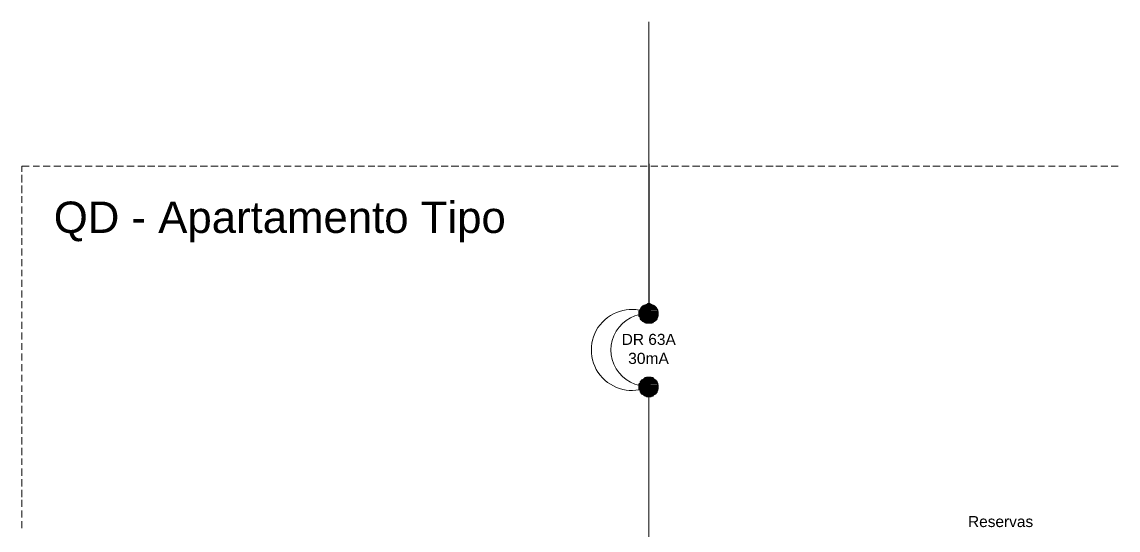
# Model space of a CAD drawing. Header units: millimetres. Extents: x -5 to 184, y -24 to 24.
# Drawn here: x 79.62 to 87.47, y -7 to -3.36 of the extents above; entities that cross this region are included whole.
import ezdxf

# ---------------------------------------------------------------- set-up
doc = ezdxf.new("R2010")
doc.units = ezdxf.units.MM
doc.layers.get('0').update_dxf_attribs({"lineweight": 30})
doc.styles.add('Arial0', font='arial.ttf', dxfattribs={"height": 3.14658})

msp = doc.modelspace()

# ---------------------------------------------------------------- hatches: boundary and pattern name
at = {"true_color": 0x000007}
h = msp.add_hatch(color=7, dxfattribs=at)
h.paths.add_polyline_path([(84.1723, -5.4175), (84.0532, -5.4175), (84.1756, -5.4208)])
h.paths.add_polyline_path([(84.0532, -5.4175), (84.1756, -5.4208), (84.0499, -5.4208)])
h = msp.add_hatch(color=7, dxfattribs=at)
h.paths.add_polyline_path([(84.1657, -5.4043), (84.0565, -5.4043), (84.1723, -5.4142)])
h.paths.add_polyline_path([(84.0565, -5.4043), (84.1723, -5.4142), (84.0532, -5.4142)])
h = msp.add_hatch(color=7, dxfattribs=at)
h.paths.add_polyline_path([(84.1723, -5.4142), (84.0532, -5.4142), (84.1723, -5.4175)])
h.paths.add_polyline_path([(84.0532, -5.4142), (84.1723, -5.4175), (84.0532, -5.4175)])
h = msp.add_hatch(color=7, dxfattribs=at)
h.paths.add_polyline_path([(84.1624, -5.401), (84.0598, -5.401), (84.1657, -5.4043)])
h.paths.add_polyline_path([(84.0598, -5.401), (84.1657, -5.4043), (84.0565, -5.4043)])
h = msp.add_hatch(color=7, dxfattribs=at)
h.paths.add_polyline_path([(84.1557, -5.3944), (84.0664, -5.3944), (84.1624, -5.401)])
h.paths.add_polyline_path([(84.0664, -5.3944), (84.1624, -5.401), (84.0598, -5.401)])
h = msp.add_hatch(color=7, dxfattribs=at)
h.paths.add_polyline_path([(84.1491, -5.391), (84.073, -5.391), (84.1557, -5.3944)])
h.paths.add_polyline_path([(84.073, -5.391), (84.1557, -5.3944), (84.0664, -5.3944)])
h = msp.add_hatch(color=7, dxfattribs=at)
h.paths.add_polyline_path([(84.1458, -5.3877), (84.0764, -5.3877), (84.1491, -5.391)])
h.paths.add_polyline_path([(84.0764, -5.3877), (84.1491, -5.391), (84.073, -5.391)])
h = msp.add_hatch(color=7, dxfattribs=at)
h.paths.add_polyline_path([(84.1326, -5.3844), (84.0896, -5.3844), (84.1425, -5.3877)])
h.paths.add_polyline_path([(84.0896, -5.3844), (84.1425, -5.3877), (84.083, -5.3877)])
h = msp.add_hatch(color=7, dxfattribs=at)
h.paths.add_polyline_path([(84.1194, -5.3778), (84.1028, -5.3778), (84.1293, -5.3844)])
h.paths.add_polyline_path([(84.1028, -5.3778), (84.1293, -5.3844), (84.0962, -5.3844)])
h = msp.add_hatch(color=7, dxfattribs=at)
h.paths.add_polyline_path([(84.1756, -5.4208), (84.0499, -5.4208), (84.1756, -5.4307)])
h.paths.add_polyline_path([(84.0499, -5.4208), (84.1756, -5.4307), (84.0433, -5.4307)])
h = msp.add_hatch(color=7, dxfattribs=at)
h.paths.add_polyline_path([(84.1756, -5.4307), (84.0433, -5.4307), (84.1789, -5.434)])
h.paths.add_polyline_path([(84.0433, -5.4307), (84.1789, -5.434), (84.0433, -5.434)])
h = msp.add_hatch(color=7, dxfattribs=at)
h.paths.add_polyline_path([(84.1789, -5.434), (84.0433, -5.434), (84.1789, -5.444)])
h.paths.add_polyline_path([(84.0433, -5.434), (84.1789, -5.444), (84.0433, -5.444)])
h = msp.add_hatch(color=7, dxfattribs=at)
h.paths.add_polyline_path([(84.1789, -5.444), (84.0433, -5.444), (84.1789, -5.4473)])
h.paths.add_polyline_path([(84.0433, -5.444), (84.1789, -5.4473), (84.0433, -5.4473)])
h = msp.add_hatch(color=7, dxfattribs=at)
h.paths.add_polyline_path([(84.1789, -5.4473), (84.0433, -5.4473), (84.1789, -5.4539)])
h.paths.add_polyline_path([(84.0433, -5.4473), (84.1789, -5.4539), (84.0433, -5.4539)])
h = msp.add_hatch(color=7, dxfattribs=at)
h.paths.add_polyline_path([(84.1789, -5.4539), (84.0433, -5.4539), (84.1789, -5.4605)])
h.paths.add_polyline_path([(84.0433, -5.4539), (84.1789, -5.4605), (84.0433, -5.4605)])
h = msp.add_hatch(color=7, dxfattribs=at)
h.paths.add_polyline_path([(84.1789, -5.4605), (84.0433, -5.4605), (84.1756, -5.4671)])
h.paths.add_polyline_path([(84.0433, -5.4605), (84.1756, -5.4671), (84.0433, -5.4671)])
h = msp.add_hatch(color=7, dxfattribs=at)
h.paths.add_polyline_path([(84.1756, -5.4671), (84.0433, -5.4671), (84.1756, -5.4704)])
h.paths.add_polyline_path([(84.0433, -5.4671), (84.1756, -5.4704), (84.0499, -5.4704)])
h = msp.add_hatch(color=7, dxfattribs=at)
h.paths.add_polyline_path([(84.1756, -5.4704), (84.0499, -5.4704), (84.1723, -5.4804)])
h.paths.add_polyline_path([(84.0499, -5.4704), (84.1723, -5.4804), (84.0532, -5.4804)])
h = msp.add_hatch(color=7, dxfattribs=at)
h.paths.add_polyline_path([(84.1723, -5.4804), (84.0532, -5.4804), (84.1723, -5.4837)])
h.paths.add_polyline_path([(84.0532, -5.4804), (84.1723, -5.4837), (84.0532, -5.4837)])
h = msp.add_hatch(color=7, dxfattribs=at)
h.paths.add_polyline_path([(84.1723, -5.4837), (84.0532, -5.4837), (84.1657, -5.4903)])
h.paths.add_polyline_path([(84.0532, -5.4837), (84.1657, -5.4903), (84.0565, -5.4903)])
h = msp.add_hatch(color=7, dxfattribs=at)
h.paths.add_polyline_path([(84.1657, -5.4903), (84.0565, -5.4903), (84.1624, -5.4936)])
h.paths.add_polyline_path([(84.0565, -5.4903), (84.1624, -5.4936), (84.0598, -5.4936)])
h = msp.add_hatch(color=7, dxfattribs=at)
h.paths.add_polyline_path([(84.1624, -5.4936), (84.0598, -5.4936), (84.1557, -5.5002)])
h.paths.add_polyline_path([(84.0598, -5.4936), (84.1557, -5.5002), (84.0664, -5.5002)])
h = msp.add_hatch(color=7, dxfattribs=at)
h.paths.add_polyline_path([(84.1491, -5.5002), (84.073, -5.5002), (84.1458, -5.5068)])
h.paths.add_polyline_path([(84.073, -5.5002), (84.1458, -5.5068), (84.0764, -5.5068)])
h = msp.add_hatch(color=7, dxfattribs=at)
h.paths.add_polyline_path([(84.1458, -5.5068), (84.0764, -5.5068), (84.1425, -5.5101)])
h.paths.add_polyline_path([(84.0764, -5.5068), (84.1425, -5.5101), (84.083, -5.5101)])
h = msp.add_hatch(color=7, dxfattribs=at)
h.paths.add_polyline_path([(84.1425, -5.5101), (84.083, -5.5101), (84.1326, -5.5134)])
h.paths.add_polyline_path([(84.083, -5.5101), (84.1326, -5.5134), (84.0896, -5.5134)])
h = msp.add_hatch(color=7, dxfattribs=at)
h.paths.add_polyline_path([(84.1756, -5.9468), (84.0499, -5.9468), (84.1756, -5.9501)])
h.paths.add_polyline_path([(84.0499, -5.9468), (84.1756, -5.9501), (84.0433, -5.9501)])
h = msp.add_hatch(color=7, dxfattribs=at)
h.paths.add_polyline_path([(84.1756, -5.9501), (84.0433, -5.9501), (84.1789, -5.96)])
h.paths.add_polyline_path([(84.0433, -5.9501), (84.1789, -5.96), (84.0433, -5.96)])
h = msp.add_hatch(color=7, dxfattribs=at)
h.paths.add_polyline_path([(84.1789, -5.96), (84.0433, -5.96), (84.1789, -5.9633)])
h.paths.add_polyline_path([(84.0433, -5.96), (84.1789, -5.9633), (84.0433, -5.9633)])
h = msp.add_hatch(color=7, dxfattribs=at)
h.paths.add_polyline_path([(84.1789, -5.9633), (84.0433, -5.9633), (84.1789, -5.9732)])
h.paths.add_polyline_path([(84.0433, -5.9633), (84.1789, -5.9732), (84.0433, -5.9732)])
h = msp.add_hatch(color=7, dxfattribs=at)
h.paths.add_polyline_path([(84.1723, -5.9369), (84.0532, -5.9369), (84.1756, -5.9468)])
h.paths.add_polyline_path([(84.0532, -5.9369), (84.1756, -5.9468), (84.0499, -5.9468)])
h = msp.add_hatch(color=7, dxfattribs=at)
h.paths.add_polyline_path([(84.1657, -5.9302), (84.0565, -5.9302), (84.1723, -5.9336)])
h.paths.add_polyline_path([(84.0565, -5.9302), (84.1723, -5.9336), (84.0532, -5.9336)])
h = msp.add_hatch(color=7, dxfattribs=at)
h.paths.add_polyline_path([(84.1723, -5.9336), (84.0532, -5.9336), (84.1723, -5.9369)])
h.paths.add_polyline_path([(84.0532, -5.9336), (84.1723, -5.9369), (84.0532, -5.9369)])
h = msp.add_hatch(color=7, dxfattribs=at)
h.paths.add_polyline_path([(84.1624, -5.9236), (84.0598, -5.9236), (84.1657, -5.9302)])
h.paths.add_polyline_path([(84.0598, -5.9236), (84.1657, -5.9302), (84.0565, -5.9302)])
h = msp.add_hatch(color=7, dxfattribs=at)
h.paths.add_polyline_path([(84.1557, -5.9203), (84.0664, -5.9203), (84.1624, -5.9236)])
h.paths.add_polyline_path([(84.0664, -5.9203), (84.1624, -5.9236), (84.0598, -5.9236)])
h = msp.add_hatch(color=7, dxfattribs=at)
h.paths.add_polyline_path([(84.1491, -5.917), (84.073, -5.917), (84.1557, -5.9203)])
h.paths.add_polyline_path([(84.073, -5.917), (84.1557, -5.9203), (84.0664, -5.9203)])
h = msp.add_hatch(color=7, dxfattribs=at)
h.paths.add_polyline_path([(84.1458, -5.9137), (84.0764, -5.9137), (84.1491, -5.917)])
h.paths.add_polyline_path([(84.0764, -5.9137), (84.1491, -5.917), (84.073, -5.917)])
h = msp.add_hatch(color=7, dxfattribs=at)
h.paths.add_polyline_path([(84.1425, -5.9071), (84.083, -5.9071), (84.1458, -5.9137)])
h.paths.add_polyline_path([(84.083, -5.9071), (84.1458, -5.9137), (84.0764, -5.9137)])
h = msp.add_hatch(color=7, dxfattribs=at)
h.paths.add_polyline_path([(84.1293, -5.9038), (84.0962, -5.9038), (84.1326, -5.9071)])
h.paths.add_polyline_path([(84.0962, -5.9038), (84.1326, -5.9071), (84.0896, -5.9071)])
h = msp.add_hatch(color=7, dxfattribs=at)
h.paths.add_polyline_path([(84.1789, -5.9732), (84.0433, -5.9732), (84.1789, -5.9766)])
h.paths.add_polyline_path([(84.0433, -5.9732), (84.1789, -5.9766), (84.0433, -5.9766)])
h = msp.add_hatch(color=7, dxfattribs=at)
h.paths.add_polyline_path([(84.1789, -5.9766), (84.0433, -5.9766), (84.1789, -5.9832)])
h.paths.add_polyline_path([(84.0433, -5.9766), (84.1789, -5.9832), (84.0433, -5.9832)])
h = msp.add_hatch(color=7, dxfattribs=at)
h.paths.add_polyline_path([(84.1789, -5.9832), (84.0433, -5.9832), (84.1756, -5.9898)])
h.paths.add_polyline_path([(84.0433, -5.9832), (84.1756, -5.9898), (84.0433, -5.9898)])
h = msp.add_hatch(color=7, dxfattribs=at)
h.paths.add_polyline_path([(84.1756, -5.9898), (84.0433, -5.9898), (84.1756, -5.9964)])
h.paths.add_polyline_path([(84.0433, -5.9898), (84.1756, -5.9964), (84.0499, -5.9964)])
h = msp.add_hatch(color=7, dxfattribs=at)
h.paths.add_polyline_path([(84.1756, -5.9964), (84.0499, -5.9964), (84.1723, -5.9997)])
h.paths.add_polyline_path([(84.0499, -5.9964), (84.1723, -5.9997), (84.0532, -5.9997)])
h = msp.add_hatch(color=7, dxfattribs=at)
h.paths.add_polyline_path([(84.1723, -5.9997), (84.0532, -5.9997), (84.1723, -6.0096)])
h.paths.add_polyline_path([(84.0532, -5.9997), (84.1723, -6.0096), (84.0532, -6.0096)])
h = msp.add_hatch(color=7, dxfattribs=at)
h.paths.add_polyline_path([(84.1723, -6.0096), (84.0532, -6.0096), (84.1657, -6.0129)])
h.paths.add_polyline_path([(84.0532, -6.0096), (84.1657, -6.0129), (84.0565, -6.0129)])
h = msp.add_hatch(color=7, dxfattribs=at)
h.paths.add_polyline_path([(84.1657, -6.0129), (84.0565, -6.0129), (84.1624, -6.0196)])
h.paths.add_polyline_path([(84.0565, -6.0129), (84.1624, -6.0196), (84.0598, -6.0196)])
h = msp.add_hatch(color=7, dxfattribs=at)
h.paths.add_polyline_path([(84.1624, -6.0196), (84.0598, -6.0196), (84.1557, -6.0229)])
h.paths.add_polyline_path([(84.0598, -6.0196), (84.1557, -6.0229), (84.0664, -6.0229)])
h = msp.add_hatch(color=7, dxfattribs=at)
h.paths.add_polyline_path([(84.1557, -6.0229), (84.0664, -6.0229), (84.1491, -6.0262)])
h.paths.add_polyline_path([(84.0664, -6.0229), (84.1491, -6.0262), (84.073, -6.0262)])
h = msp.add_hatch(color=7, dxfattribs=at)
h.paths.add_polyline_path([(84.1491, -6.0262), (84.073, -6.0262), (84.1458, -6.0295)])
h.paths.add_polyline_path([(84.073, -6.0262), (84.1458, -6.0295), (84.0764, -6.0295)])
h = msp.add_hatch(color=7, dxfattribs=at)
h.paths.add_polyline_path([(84.1458, -6.0295), (84.0764, -6.0295), (84.1425, -6.0361)])
h.paths.add_polyline_path([(84.0764, -6.0295), (84.1425, -6.0361), (84.083, -6.0361)])
h = msp.add_hatch(color=7, dxfattribs=at)
h.paths.add_polyline_path([(84.1326, -6.0361), (84.0896, -6.0361), (84.1293, -6.0394)])
h.paths.add_polyline_path([(84.0896, -6.0361), (84.1293, -6.0394), (84.0962, -6.0394)])

# ---------------------------------------------------------------- linework, layer by layer
at = {"color": 7, "linetype": 'Continuous', "lineweight": 9, "true_color": 0x000007}
for points in [[(84.1127, -4.3755), (84.1127, -3.3599), (84.1127, -3.3599)], [(84.1127, -7.0483), (84.1127, -5.9732), (84.1127, -5.9732)]]:
    msp.add_lwpolyline(points, dxfattribs=at)
at = {"color": 6, "linetype": 'Continuous', "lineweight": 9, "true_color": 0x000006}
for points in [[(79.6734, -4.392), (79.6205, -4.392), (79.6205, -4.4317)], [(79.7462, -4.392), (79.6999, -4.392), (79.6999, -4.392)], [(79.8223, -4.392), (79.7727, -4.392), (79.7727, -4.392)], [(79.8984, -4.392), (79.8488, -4.392), (79.8488, -4.392)], [(79.9745, -4.392), (79.9248, -4.392), (79.9248, -4.392)], [(80.0472, -4.392), (79.9976, -4.392), (79.9976, -4.392)], [(80.1233, -4.392), (80.0737, -4.392), (80.0737, -4.392)], [(80.1994, -4.392), (80.1498, -4.392), (80.1498, -4.392)], [(80.2722, -4.392), (80.2259, -4.392), (80.2259, -4.392)], [(80.3483, -4.392), (80.2953, -4.392), (80.2953, -4.392)], [(80.4243, -4.392), (80.3714, -4.392), (80.3714, -4.392)], [(80.5004, -4.392), (80.4508, -4.392), (80.4508, -4.392)], [(80.5732, -4.392), (80.5203, -4.392), (80.5203, -4.392)], [(80.6493, -4.392), (80.5964, -4.392), (80.5964, -4.392)], [(80.7254, -4.392), (80.6724, -4.392), (80.6724, -4.392)], [(80.7948, -4.392), (80.7485, -4.392), (80.7485, -4.392)], [(80.8742, -4.392), (80.8213, -4.392), (80.8213, -4.392)], [(80.9503, -4.392), (80.8974, -4.392), (80.8974, -4.392)], [(81.0264, -4.392), (80.9735, -4.392), (80.9735, -4.392)], [(81.0959, -4.392), (81.0462, -4.392), (81.0462, -4.392)], [(81.1719, -4.392), (81.1223, -4.392), (81.1223, -4.392)], [(81.248, -4.392), (81.1984, -4.392), (81.1984, -4.392)], [(81.3208, -4.392), (81.2745, -4.392), (81.2745, -4.392)], [(81.3969, -4.392), (81.3473, -4.392), (81.3473, -4.392)], [(81.473, -4.392), (81.4234, -4.392), (81.4234, -4.392)], [(81.5491, -4.392), (81.4994, -4.392), (81.4994, -4.392)], [(81.6218, -4.392), (81.5755, -4.392), (81.5755, -4.392)], [(81.6979, -4.392), (81.6483, -4.392), (81.6483, -4.392)], [(81.774, -4.392), (81.7244, -4.392), (81.7244, -4.392)], [(81.8468, -4.392), (81.8005, -4.392), (81.8005, -4.392)], [(81.9229, -4.392), (81.8732, -4.392), (81.8732, -4.392)], [(81.9989, -4.392), (81.9493, -4.392), (81.9493, -4.392)], [(82.075, -4.392), (82.0254, -4.392), (82.0254, -4.392)], [(82.1478, -4.392), (82.1015, -4.392), (82.1015, -4.392)], [(82.2239, -4.392), (82.171, -4.392), (82.171, -4.392)], [(82.3, -4.392), (82.2503, -4.392), (82.2503, -4.392)], [(82.3727, -4.392), (82.3264, -4.392), (82.3264, -4.392)], [(82.4488, -4.392), (82.3959, -4.392), (82.3959, -4.392)], [(82.5249, -4.392), (82.472, -4.392), (82.472, -4.392)], [(82.601, -4.392), (82.5481, -4.392), (82.5481, -4.392)], [(82.6738, -4.392), (82.6241, -4.392), (82.6241, -4.392)], [(82.7499, -4.392), (82.6969, -4.392), (82.6969, -4.392)], [(82.8259, -4.392), (82.773, -4.392), (82.773, -4.392)], [(82.8954, -4.392), (82.8491, -4.392), (82.8491, -4.392)], [(82.9715, -4.392), (82.9219, -4.392), (82.9219, -4.392)], [(83.0476, -4.392), (82.9979, -4.392), (82.9979, -4.392)], [(83.1237, -4.392), (83.074, -4.392), (83.074, -4.392)], [(83.1964, -4.392), (83.1501, -4.392), (83.1501, -4.392)], [(83.2725, -4.392), (83.2229, -4.392), (83.2229, -4.392)], [(83.3486, -4.392), (83.299, -4.392), (83.299, -4.392)], [(83.4247, -4.392), (83.3751, -4.392), (83.3751, -4.392)], [(83.4975, -4.392), (83.4478, -4.392), (83.4478, -4.392)], [(83.5735, -4.392), (83.5239, -4.392), (83.5239, -4.392)], [(83.6496, -4.392), (83.6, -4.392), (83.6, -4.392)], [(83.7224, -4.392), (83.6761, -4.392), (83.6761, -4.392)], [(83.7985, -4.392), (83.7489, -4.392), (83.7489, -4.392)], [(83.8746, -4.392), (83.8249, -4.392), (83.8249, -4.392)], [(83.9506, -4.392), (83.901, -4.392), (83.901, -4.392)], [(84.0234, -4.392), (83.9705, -4.392), (83.9705, -4.392)], [(84.0995, -4.392), (84.0499, -4.392), (84.0499, -4.392)], [(84.1756, -4.392), (84.126, -4.392), (84.126, -4.392)], [(84.2484, -4.392), (84.2021, -4.392), (84.2021, -4.392)], [(84.3244, -4.392), (84.2715, -4.392), (84.2715, -4.392)], [(84.4005, -4.392), (84.3476, -4.392), (84.3476, -4.392)], [(84.4766, -4.392), (84.4237, -4.392), (84.4237, -4.392)], [(84.5494, -4.392), (84.4965, -4.392), (84.4965, -4.392)], [(84.6255, -4.392), (84.5725, -4.392), (84.5725, -4.392)], [(84.7016, -4.392), (84.6486, -4.392), (84.6486, -4.392)], [(84.771, -4.392), (84.7247, -4.392), (84.7247, -4.392)], [(84.8471, -4.392), (84.7975, -4.392), (84.7975, -4.392)], [(84.9232, -4.392), (84.8736, -4.392), (84.8736, -4.392)], [(85.0026, -4.392), (84.9497, -4.392), (84.9497, -4.392)], [(85.0721, -4.392), (85.0224, -4.392), (85.0224, -4.392)], [(85.1481, -4.392), (85.0985, -4.392), (85.0985, -4.392)], [(85.2242, -4.392), (85.1746, -4.392), (85.1746, -4.392)], [(85.297, -4.392), (85.2507, -4.392), (85.2507, -4.392)], [(85.3731, -4.392), (85.3235, -4.392), (85.3235, -4.392)], [(85.4492, -4.392), (85.3995, -4.392), (85.3995, -4.392)], [(85.5252, -4.392), (85.4756, -4.392), (85.4756, -4.392)], [(85.598, -4.392), (85.5484, -4.392), (85.5484, -4.392)], [(85.6741, -4.392), (85.6245, -4.392), (85.6245, -4.392)], [(85.7502, -4.392), (85.7006, -4.392), (85.7006, -4.392)], [(85.823, -4.392), (85.7767, -4.392), (85.7767, -4.392)], [(85.899, -4.392), (85.8494, -4.392), (85.8494, -4.392)], [(85.9751, -4.392), (85.9255, -4.392), (85.9255, -4.392)], [(86.0512, -4.392), (86.0016, -4.392), (86.0016, -4.392)], [(86.124, -4.392), (86.0777, -4.392), (86.0777, -4.392)], [(86.2001, -4.392), (86.1471, -4.392), (86.1471, -4.392)], [(86.2762, -4.392), (86.2232, -4.392), (86.2232, -4.392)], [(86.3489, -4.392), (86.2993, -4.392), (86.2993, -4.392)], [(86.425, -4.392), (86.3721, -4.392), (86.3721, -4.392)], [(86.5011, -4.392), (86.4482, -4.392), (86.4482, -4.392)], [(86.5772, -4.392), (86.5243, -4.392), (86.5243, -4.392)], [(86.6466, -4.392), (86.6003, -4.392), (86.6003, -4.392)], [(86.7227, -4.392), (86.6731, -4.392), (86.6731, -4.392)], [(86.8021, -4.392), (86.7492, -4.392), (86.7492, -4.392)], [(86.8716, -4.392), (86.8253, -4.392), (86.8253, -4.392)], [(86.9477, -4.392), (86.8981, -4.392), (86.8981, -4.392)], [(87.0238, -4.392), (86.9741, -4.392), (86.9741, -4.392)], [(87.0998, -4.392), (87.0502, -4.392), (87.0502, -4.392)], [(87.1726, -4.392), (87.1263, -4.392), (87.1263, -4.392)], [(87.2487, -4.392), (87.1991, -4.392), (87.1991, -4.392)], [(87.3248, -4.392), (87.2752, -4.392), (87.2752, -4.392)], [(87.4009, -4.392), (87.3512, -4.392), (87.3512, -4.392)], [(87.4736, -4.392), (87.424, -4.392), (87.424, -4.392)], [(79.6205, -4.4549), (79.6205, -4.5078), (79.6205, -4.5078)], [(79.6205, -4.531), (79.6205, -4.5839), (79.6205, -4.5839)], [(79.6205, -4.6071), (79.6205, -4.6534), (79.6205, -4.6534)], [(79.6205, -4.6798), (79.6205, -4.7294), (79.6205, -4.7294)], [(79.6205, -4.7559), (79.6205, -4.8088), (79.6205, -4.8088)], [(79.6205, -4.832), (79.6205, -4.8849), (79.6205, -4.8849)], [(79.6205, -4.9081), (79.6205, -4.9544), (79.6205, -4.9544)], [(79.6205, -4.9809), (79.6205, -5.0305), (79.6205, -5.0305)], [(79.6205, -5.0569), (79.6205, -5.1066), (79.6205, -5.1066)], [(79.6205, -5.133), (79.6205, -5.1793), (79.6205, -5.1793)], [(79.6205, -5.2058), (79.6205, -5.2554), (79.6205, -5.2554)], [(79.6205, -5.2819), (79.6205, -5.3315), (79.6205, -5.3315)], [(79.6205, -5.358), (79.6205, -5.4076), (79.6205, -5.4076)], [(79.6205, -5.434), (79.6205, -5.4804), (79.6205, -5.4804)], [(79.6205, -5.5068), (79.6205, -5.5564), (79.6205, -5.5564)], [(79.6205, -5.5829), (79.6205, -5.6325), (79.6205, -5.6325)], [(79.6205, -5.659), (79.6205, -5.7053), (79.6205, -5.7053)], [(79.6205, -5.7318), (79.6205, -5.7814), (79.6205, -5.7814)], [(79.6205, -5.8078), (79.6205, -5.8575), (79.6205, -5.8575)], [(79.6205, -5.8839), (79.6205, -5.9336), (79.6205, -5.9336)], [(79.6205, -5.96), (79.6205, -6.0063), (79.6205, -6.0063)], [(79.6205, -6.0295), (79.6205, -6.0824), (79.6205, -6.0824)], [(79.6205, -6.1056), (79.6205, -6.1585), (79.6205, -6.1585)], [(79.6205, -6.185), (79.6205, -6.2346), (79.6205, -6.2346)], [(79.6205, -6.2544), (79.6205, -6.3074), (79.6205, -6.3074)], [(79.6205, -6.3305), (79.6205, -6.3834), (79.6205, -6.3834)], [(79.6205, -6.4066), (79.6205, -6.4595), (79.6205, -6.4595)], [(79.6205, -6.4827), (79.6205, -6.529), (79.6205, -6.529)], [(79.6205, -6.5555), (79.6205, -6.6084), (79.6205, -6.6084)], [(79.6205, -6.6315), (79.6205, -6.6845), (79.6205, -6.6845)], [(79.6205, -6.7076), (79.6205, -6.7605), (79.6205, -6.7605)], [(79.6205, -6.7804), (79.6205, -6.83), (79.6205, -6.83)], [(79.6205, -6.8565), (79.6205, -6.9061), (79.6205, -6.9061)], [(79.6205, -6.9326), (79.6205, -6.9822), (79.6205, -6.9822)]]:
    msp.add_lwpolyline(points, dxfattribs=at)
at = {"color": 7, "linetype": 'Continuous', "lineweight": -2, "true_color": 0x000007}
msp.add_lwpolyline([(84.1127, -4.3755), (84.1127, -5.4473), (84.1127, -5.4473)], dxfattribs=at)
for points in [[(84.0532, -5.4175), (84.1756, -5.4208), (84.0499, -5.4208)], [(84.0565, -5.4043), (84.1723, -5.4142), (84.0532, -5.4142)], [(84.1723, -5.4142), (84.0532, -5.4142), (84.1723, -5.4175)], [(84.0532, -5.4142), (84.1723, -5.4175), (84.0532, -5.4175)], [(84.1723, -5.4175), (84.0532, -5.4175), (84.1756, -5.4208)], [(84.0598, -5.401), (84.1657, -5.4043), (84.0565, -5.4043)], [(84.1657, -5.4043), (84.0565, -5.4043), (84.1723, -5.4142)], [(84.0664, -5.3944), (84.1624, -5.401), (84.0598, -5.401)], [(84.1624, -5.401), (84.0598, -5.401), (84.1657, -5.4043)], [(84.073, -5.391), (84.1557, -5.3944), (84.0664, -5.3944)], [(84.1557, -5.3944), (84.0664, -5.3944), (84.1624, -5.401)], [(84.0764, -5.3877), (84.1491, -5.391), (84.073, -5.391)], [(84.1491, -5.391), (84.073, -5.391), (84.1557, -5.3944)], [(84.083, -5.3877), (84.1458, -5.3877), (84.0764, -5.3877)], [(84.1458, -5.3877), (84.0764, -5.3877), (84.1491, -5.391)], [(84.0896, -5.3844), (84.1425, -5.3877), (84.083, -5.3877)], [(84.1425, -5.3877), (84.083, -5.3877), (84.1458, -5.3877)], [(84.0962, -5.3844), (84.1326, -5.3844), (84.0896, -5.3844)], [(84.1326, -5.3844), (84.0896, -5.3844), (84.1425, -5.3877)], [(84.1028, -5.3778), (84.1293, -5.3844), (84.0962, -5.3844)], [(84.1293, -5.3844), (84.0962, -5.3844), (84.1326, -5.3844)], [(84.116, -5.3778), (84.1194, -5.3778), (84.1028, -5.3778)], [(84.1194, -5.3778), (84.1028, -5.3778), (84.1293, -5.3844)], [(84.0499, -5.4208), (84.1756, -5.4307), (84.0433, -5.4307)], [(84.1756, -5.4307), (84.0433, -5.4307), (84.1789, -5.434)], [(84.0433, -5.4307), (84.1789, -5.434), (84.0433, -5.434)], [(84.1789, -5.434), (84.0433, -5.434), (84.1789, -5.444)], [(84.0433, -5.434), (84.1789, -5.444), (84.0433, -5.444)], [(84.1789, -5.444), (84.0433, -5.444), (84.1789, -5.4473)], [(84.0433, -5.444), (84.1789, -5.4473), (84.0433, -5.4473)], [(84.1789, -5.4473), (84.0433, -5.4473), (84.1789, -5.4539)], [(84.0433, -5.4473), (84.1789, -5.4539), (84.0433, -5.4539)], [(84.1789, -5.4539), (84.0433, -5.4539), (84.1789, -5.4605)], [(84.0433, -5.4539), (84.1789, -5.4605), (84.0433, -5.4605)], [(84.1789, -5.4605), (84.0433, -5.4605), (84.1756, -5.4671)], [(84.0433, -5.4605), (84.1756, -5.4671), (84.0433, -5.4671)], [(84.1756, -5.4671), (84.0433, -5.4671), (84.1756, -5.4704)], [(84.0433, -5.4671), (84.1756, -5.4704), (84.0499, -5.4704)], [(84.1756, -5.4208), (84.0499, -5.4208), (84.1756, -5.4307)], [(84.1756, -5.4704), (84.0499, -5.4704), (84.1723, -5.4804)], [(84.0499, -5.4704), (84.1723, -5.4804), (84.0532, -5.4804)], [(84.1723, -5.4804), (84.0532, -5.4804), (84.1723, -5.4837)], [(84.0532, -5.4804), (84.1723, -5.4837), (84.0532, -5.4837)], [(84.1723, -5.4837), (84.0532, -5.4837), (84.1657, -5.4903)], [(84.0532, -5.4837), (84.1657, -5.4903), (84.0565, -5.4903)], [(84.1657, -5.4903), (84.0565, -5.4903), (84.1624, -5.4936)], [(84.0565, -5.4903), (84.1624, -5.4936), (84.0598, -5.4936)], [(84.1624, -5.4936), (84.0598, -5.4936), (84.1557, -5.5002)], [(84.0598, -5.4936), (84.1557, -5.5002), (84.0664, -5.5002)], [(84.1557, -5.5002), (84.0664, -5.5002), (84.1491, -5.5002)], [(84.0664, -5.5002), (84.1491, -5.5002), (84.073, -5.5002)], [(84.1491, -5.5002), (84.073, -5.5002), (84.1458, -5.5068)], [(84.073, -5.5002), (84.1458, -5.5068), (84.0764, -5.5068)], [(84.1458, -5.5068), (84.0764, -5.5068), (84.1425, -5.5101)], [(84.0764, -5.5068), (84.1425, -5.5101), (84.083, -5.5101)], [(84.1425, -5.5101), (84.083, -5.5101), (84.1326, -5.5134)], [(84.083, -5.5101), (84.1326, -5.5134), (84.0896, -5.5134)], [(84.1326, -5.5134), (84.0896, -5.5134), (84.1293, -5.5134)], [(84.0896, -5.5134), (84.1293, -5.5134), (84.0962, -5.5134)], [(84.0962, -5.5134), (84.1028, -5.5134), (84.1194, -5.5134)], [(84.0962, -5.5134), (84.1293, -5.5134), (84.1194, -5.5134)], [(84.1028, -5.5134), (84.1194, -5.5134), (84.116, -5.5134)], [(84.0499, -5.9468), (84.1756, -5.9501), (84.0433, -5.9501)], [(84.1756, -5.9501), (84.0433, -5.9501), (84.1789, -5.96)], [(84.0433, -5.9501), (84.1789, -5.96), (84.0433, -5.96)], [(84.1789, -5.96), (84.0433, -5.96), (84.1789, -5.9633)], [(84.0433, -5.96), (84.1789, -5.9633), (84.0433, -5.9633)], [(84.1789, -5.9633), (84.0433, -5.9633), (84.1789, -5.9732)], [(84.0433, -5.9633), (84.1789, -5.9732), (84.0433, -5.9732)], [(84.0532, -5.9369), (84.1756, -5.9468), (84.0499, -5.9468)], [(84.1756, -5.9468), (84.0499, -5.9468), (84.1756, -5.9501)], [(84.0565, -5.9302), (84.1723, -5.9336), (84.0532, -5.9336)], [(84.1723, -5.9336), (84.0532, -5.9336), (84.1723, -5.9369)], [(84.0532, -5.9336), (84.1723, -5.9369), (84.0532, -5.9369)], [(84.1723, -5.9369), (84.0532, -5.9369), (84.1756, -5.9468)], [(84.0598, -5.9236), (84.1657, -5.9302), (84.0565, -5.9302)], [(84.1657, -5.9302), (84.0565, -5.9302), (84.1723, -5.9336)], [(84.0664, -5.9203), (84.1624, -5.9236), (84.0598, -5.9236)], [(84.1624, -5.9236), (84.0598, -5.9236), (84.1657, -5.9302)], [(84.073, -5.917), (84.1557, -5.9203), (84.0664, -5.9203)], [(84.1557, -5.9203), (84.0664, -5.9203), (84.1624, -5.9236)], [(84.0764, -5.9137), (84.1491, -5.917), (84.073, -5.917)], [(84.1491, -5.917), (84.073, -5.917), (84.1557, -5.9203)], [(84.083, -5.9071), (84.1458, -5.9137), (84.0764, -5.9137)], [(84.1458, -5.9137), (84.0764, -5.9137), (84.1491, -5.917)], [(84.0896, -5.9071), (84.1425, -5.9071), (84.083, -5.9071)], [(84.1425, -5.9071), (84.083, -5.9071), (84.1458, -5.9137)], [(84.0962, -5.9038), (84.1326, -5.9071), (84.0896, -5.9071)], [(84.1326, -5.9071), (84.0896, -5.9071), (84.1425, -5.9071)], [(84.1028, -5.9038), (84.1293, -5.9038), (84.0962, -5.9038)], [(84.1293, -5.9038), (84.0962, -5.9038), (84.1326, -5.9071)], [(84.116, -5.9038), (84.1194, -5.9038), (84.1028, -5.9038)], [(84.1194, -5.9038), (84.1028, -5.9038), (84.1293, -5.9038)], [(84.1789, -5.9732), (84.0433, -5.9732), (84.1789, -5.9766)], [(84.0433, -5.9732), (84.1789, -5.9766), (84.0433, -5.9766)], [(84.1789, -5.9766), (84.0433, -5.9766), (84.1789, -5.9832)], [(84.0433, -5.9766), (84.1789, -5.9832), (84.0433, -5.9832)], [(84.1789, -5.9832), (84.0433, -5.9832), (84.1756, -5.9898)], [(84.0433, -5.9832), (84.1756, -5.9898), (84.0433, -5.9898)], [(84.1756, -5.9898), (84.0433, -5.9898), (84.1756, -5.9964)], [(84.0433, -5.9898), (84.1756, -5.9964), (84.0499, -5.9964)], [(84.1756, -5.9964), (84.0499, -5.9964), (84.1723, -5.9997)], [(84.0499, -5.9964), (84.1723, -5.9997), (84.0532, -5.9997)], [(84.1723, -5.9997), (84.0532, -5.9997), (84.1723, -6.0096)], [(84.0532, -5.9997), (84.1723, -6.0096), (84.0532, -6.0096)], [(84.1723, -6.0096), (84.0532, -6.0096), (84.1657, -6.0129)], [(84.0532, -6.0096), (84.1657, -6.0129), (84.0565, -6.0129)], [(84.1657, -6.0129), (84.0565, -6.0129), (84.1624, -6.0196)], [(84.0565, -6.0129), (84.1624, -6.0196), (84.0598, -6.0196)], [(84.1624, -6.0196), (84.0598, -6.0196), (84.1557, -6.0229)], [(84.0598, -6.0196), (84.1557, -6.0229), (84.0664, -6.0229)], [(84.1557, -6.0229), (84.0664, -6.0229), (84.1491, -6.0262)], [(84.0664, -6.0229), (84.1491, -6.0262), (84.073, -6.0262)], [(84.1491, -6.0262), (84.073, -6.0262), (84.1458, -6.0295)], [(84.073, -6.0262), (84.1458, -6.0295), (84.0764, -6.0295)], [(84.1458, -6.0295), (84.0764, -6.0295), (84.1425, -6.0361)], [(84.0764, -6.0295), (84.1425, -6.0361), (84.083, -6.0361)], [(84.1425, -6.0361), (84.083, -6.0361), (84.1326, -6.0361)], [(84.083, -6.0361), (84.1326, -6.0361), (84.0896, -6.0361)], [(84.1326, -6.0361), (84.0896, -6.0361), (84.1293, -6.0394)], [(84.0896, -6.0361), (84.1293, -6.0394), (84.0962, -6.0394)], [(84.0962, -6.0394), (84.1028, -6.0394), (84.1194, -6.0394)], [(84.0962, -6.0394), (84.1293, -6.0394), (84.1194, -6.0394)], [(84.1028, -6.0394), (84.1194, -6.0394), (84.116, -6.0394)]]:
    msp.add_lwpolyline(points, close=True, dxfattribs=at)
at = {"color": 7, "linetype": 'Continuous', "lineweight": 9, "true_color": 0x000007}
for points in [[(84.1127, -5.444), (83.9937, -5.3877), (83.8481, -5.4208), (83.7621, -5.5267), (83.7621, -5.5267), (83.6794, -5.6325), (83.6794, -5.7814), (83.7621, -5.8872), (83.7621, -5.8872), (83.8481, -5.9931), (83.9937, -6.0262), (84.1127, -5.9699)], [(84.116, -5.4473), (84.0201, -5.4407), (83.9275, -5.4903), (83.8779, -5.573), (83.8779, -5.573), (83.8283, -5.6557), (83.8283, -5.7582), (83.8779, -5.8409), (83.8779, -5.8409), (83.9275, -5.9236), (84.0201, -5.9732), (84.116, -5.9666)]]:
    msp.add_open_spline(points, degree=3, knots=[0, 0, 0, 0, 0.083333, 0.083333, 0.083333, 0.083334, 0.166667, 0.166667, 0.166667, 0.166668, 1, 1, 1, 1], dxfattribs=at)

# ---------------------------------------------------------------- texts
at = {"color": 6, "true_color": 0x000006, "style": 'Arial0'}
msp.add_text('QD - Apartamento Tipo', height=0.22427, dxfattribs=at).set_placement((79.8488, -4.8695))
at = {"color": 7, "true_color": 0x000007, "style": 'Arial0'}
for s, height, p in [('DR 63A', 0.0792, (83.9176, -5.6708)), ('30mA', 0.07985, (83.9639, -5.807)), ('Reservas', 0.07912, (86.3985, -6.9741))]:
    msp.add_text(s, height=height, dxfattribs=at).set_placement(p)

doc.saveas('drawing.dxf')
